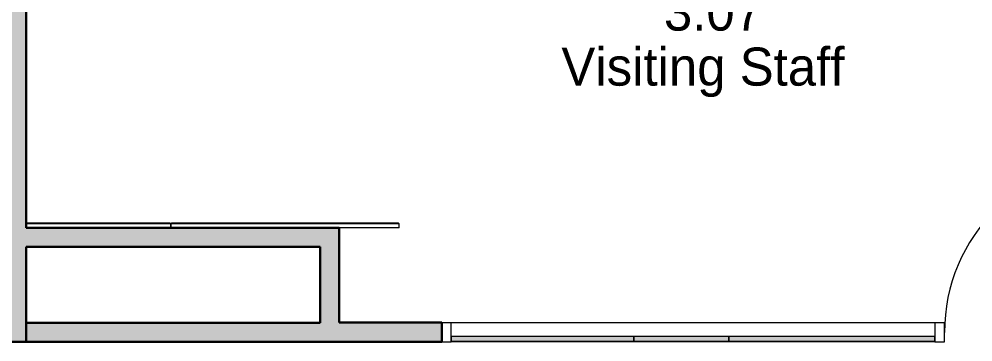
# Model space of a CAD drawing. Header units: millimetres. Extents: x 155927 to 317870, y -36033 to 97293.
# Drawn here: x 210704 to 215713, y 15108 to 16804 of the extents above; entities that cross this region are included whole.
import ezdxf

# ---------------------------------------------------------------- set-up
doc = ezdxf.new("R2010")
doc.units = ezdxf.units.MM
doc.header["$MEASUREMENT"] = 0
for name, color, linetype, lineweight in [('A-AREA-IDEN', 7, 'CONTINUOUS', 9), ('A-DOOR', 4, 'CONTINUOUS', 9), ('A-GENM', 8, 'CONTINUOUS', 9), ('A-GLAZ-CURT', 7, 'CONTINUOUS', 9), ('A-GLAZ-CWMG', 7, 'CONTINUOUS', 9), ('A-WALL', 7, 'CONTINUOUS', 9), ('A-WALL-PATT', 7, 'CONTINUOUS', 9), ('I-WALL', 7, 'CONTINUOUS', 9)]:
    doc.layers.add(name, color=color, linetype=linetype, lineweight=lineweight)
doc.styles.add('Century Gothic', font='GOTHIC.TTF', dxfattribs={"height": 200})

msp = doc.modelspace()

# ---------------------------------------------------------------- hatches: boundary and pattern name
at = {"layer": 'A-GLAZ-CURT'}
for points in [[(213931.8, 15111.1), (213931.8, 15136.1), (212973.8, 15136.1), (212973.8, 15111.1), (213010.3, 15111.1)], [(214431.8, 15111.1), (214431.8, 15136.1), (213931.8, 15136.1), (213931.8, 15111.1)], [(215513.8, 15111.1), (215513.8, 15136.1), (214431.8, 15136.1), (214431.8, 15111.1), (215416.1, 15111.1)]]:
    msp.add_hatch(color=256, dxfattribs=at).paths.add_polyline_path(points, flags=0)
at = {"layer": 'A-WALL-PATT'}
for points in [[(210618.8, 15107.6), (210740.8, 15107.6), (210740.8, 20716.3), (210735.8, 20716.3), (210735.8, 22275.7), (210740.8, 22275.7), (210740.8, 22377.3), (210735.8, 22377.3), (210735.8, 23936.7), (210740.8, 23936.7), (210740.8, 26907.6), (210618.8, 26907.6), (210618.8, 24146), (210673, 24146), (210673, 22014.6), (210618.8, 22014.6), (210618.8, 20817), (210673, 20817), (210673, 18685.6), (210618.8, 18685.6), (210618.8, 17008.8), (210645.8, 17008.8), (210645.8, 15808.8), (210618.8, 15808.8), (210618.8, 15606.6)], [(212385.9, 15606.6), (212385.9, 15707.6), (210740.8, 15707.6), (210740.8, 15606.6), (212284.9, 15606.6)], [(212385.9, 15208.6), (212385.9, 15606.6), (212284.9, 15606.6), (212284.9, 15208.6)], [(212385.9, 15107.6), (212385.9, 15208.6), (210740.8, 15208.6), (210740.8, 15107.6)], [(212923.8, 15107.6), (212923.8, 15209.6), (212385.9, 15208.6), (212385.9, 15107.6)]]:
    msp.add_hatch(color=256, dxfattribs=at).paths.add_polyline_path(points, flags=0)

# ---------------------------------------------------------------- linework, layer by layer
at = {"layer": 'A-DOOR'}
msp.add_arc((216473.8, 15157.6), 910, 90, 180, dxfattribs=at)
at = {"layer": 'A-GENM'}
for p, q in [((210740.8, 15732.6), (211495.8, 15732.6)), ((211500.8, 15727.6), (210740.8, 15727.6)), ((211495.8, 15732.6), (211500.8, 15727.6)), ((211500.8, 15727.6), (211505.8, 15732.6)), ((212700.8, 15727.6), (211500.8, 15727.6)), ((211500.8, 15727.6), (211500.8, 15707.6)), ((211500.8, 15707.6), (211500.8, 15727.6)), ((211505.8, 15732.6), (212695.8, 15732.6)), ((212695.8, 15732.6), (212700.8, 15727.6)), ((212700.8, 15707.6), (212700.8, 15727.6)), ((212700.8, 15707.6), (212385.9, 15707.6))]:
    msp.add_line(p, q, dxfattribs=at)
at = {"layer": 'A-GLAZ-CURT', "lineweight": 20}
for p, q in [((213931.8, 15136.1), (212973.8, 15136.1)), ((212973.8, 15136.1), (212973.8, 15111.1)), ((213931.8, 15111.1), (213931.8, 15136.1)), ((214431.8, 15136.1), (213931.8, 15136.1)), ((213931.8, 15136.1), (213931.8, 15111.1)), ((214431.8, 15111.1), (214431.8, 15136.1)), ((215513.8, 15136.1), (214431.8, 15136.1)), ((214431.8, 15136.1), (214431.8, 15111.1)), ((215513.8, 15111.1), (215513.8, 15136.1)), ((212973.8, 15111.1), (213931.8, 15111.1)), ((213931.8, 15111.1), (214431.8, 15111.1)), ((214431.8, 15111.1), (215513.8, 15111.1))]:
    msp.add_line(p, q, dxfattribs=at)
at = {"layer": 'A-GLAZ-CWMG', "lineweight": 20}
for p, q in [((212973.8, 15207.6), (212923.8, 15207.6)), ((212923.8, 15207.6), (212923.8, 15107.6)), ((212973.8, 15107.6), (212973.8, 15207.6)), ((212923.8, 15107.6), (212973.8, 15107.6))]:
    msp.add_line(p, q, dxfattribs=at)
at = {"layer": 'A-GLAZ-CWMG'}
for p, q in [((213931.8, 15207.6), (212973.8, 15207.6)), ((214431.8, 15207.6), (213931.8, 15207.6)), ((215513.8, 15207.6), (214431.8, 15207.6)), ((213931.8, 15107.6), (212973.8, 15107.6)), ((214431.8, 15107.6), (213931.8, 15107.6)), ((215513.8, 15107.6), (214431.8, 15107.6))]:
    msp.add_line(p, q, dxfattribs=at)
at = {"layer": 'A-GLAZ-CWMG', "lineweight": 20, "extrusion": (0, 0, -1)}
for p, q in [((215563.8, 15207.6), (215513.8, 15207.6)), ((215513.8, 15207.6), (215513.8, 15107.6)), ((215563.8, 15107.6), (215563.8, 15207.6)), ((215513.8, 15107.6), (215563.8, 15107.6))]:
    msp.add_line(p, q, dxfattribs=at)
at = {"layer": 'A-WALL', "lineweight": 30}
for p, q in [((210740.8, 15707.6), (210740.8, 20077.6)), ((210740.8, 15107.6), (210740.8, 15606.6)), ((210618.8, 15107.6), (210740.8, 15107.6))]:
    msp.add_line(p, q, dxfattribs=at)
at = {"layer": 'I-WALL', "lineweight": 30}
for p, q in [((212385.9, 15707.6), (210740.8, 15707.6)), ((212385.9, 15606.6), (212385.9, 15707.6)), ((210740.8, 15606.6), (212284.9, 15606.6)), ((212284.9, 15606.6), (212284.9, 15208.6)), ((212385.9, 15209.6), (212385.9, 15606.6)), ((212284.9, 15208.6), (210740.8, 15208.6)), ((210740.8, 15208.6), (210740.8, 15107.6)), ((212923.8, 15209.6), (212385.9, 15209.6)), ((212923.8, 15107.6), (212923.8, 15209.6)), ((210740.8, 15107.6), (212385.9, 15107.6)), ((212385.9, 15107.6), (212923.8, 15107.6))]:
    msp.add_line(p, q, dxfattribs=at)

# ---------------------------------------------------------------- texts
at = {"layer": 'A-AREA-IDEN', "style": 'Century Gothic'}
for s, p in [('3.07', (214090.4, 16743)), ('Visiting Staff', (213552.1, 16454))]:
    msp.add_text(s, height=200, dxfattribs=at).set_placement(p)

doc.saveas('drawing.dxf')
